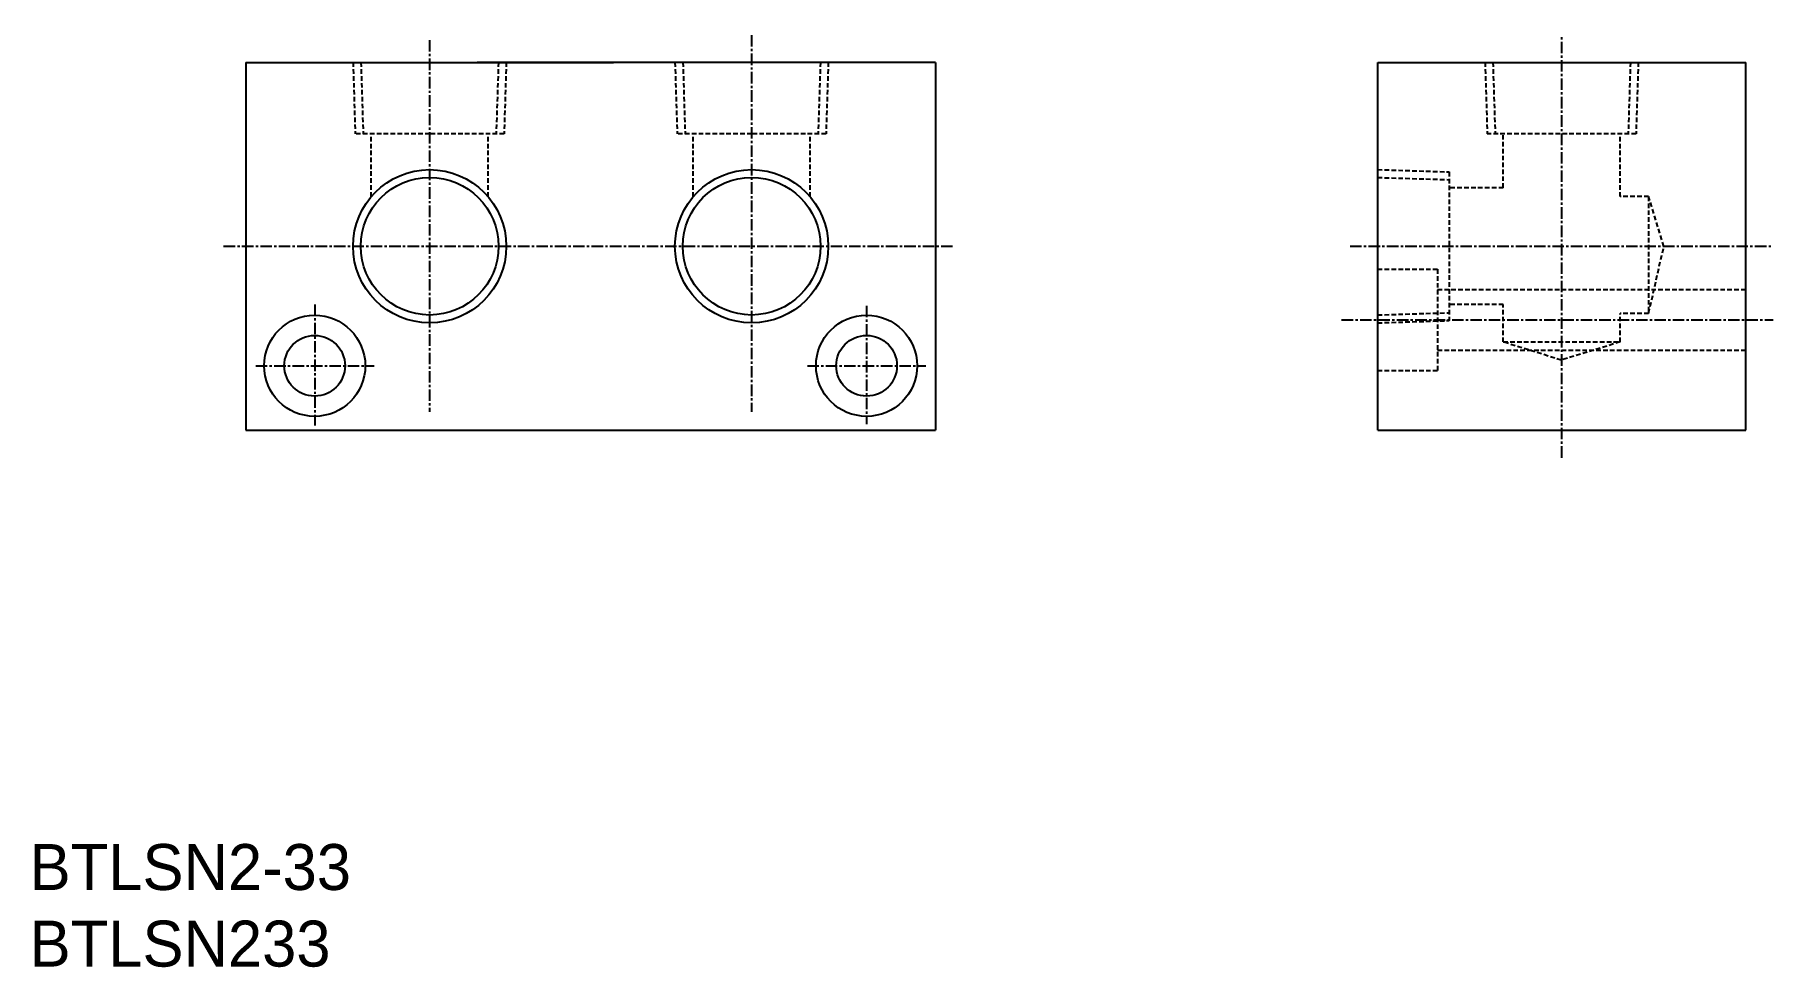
# Model space of a CAD drawing. Extents: x 1295 to 1484, y 4097 to 4198.
import ezdxf

# ---------------------------------------------------------------- set-up
doc = ezdxf.new("R2010")
doc.units = 0
doc.linetypes.add('CENTER', pattern=[2, 1.25, -0.25, 0.25, -0.25])
doc.linetypes.add('DASHED', pattern=[0.75, 0.5, -0.25])
doc.layers.get('0').update_dxf_attribs({"linetype": 'CONTINUOUS'})
doc.layers.add('CENTER', color=1, linetype='CENTER')

msp = doc.modelspace()

# ---------------------------------------------------------------- linework, layer by layer
at = {"color": 7, "linetype": 'CONTINUOUS'}
for p, q in [((1318.33, 4195.49), (1358.33, 4195.49)), ((1318.33, 4195.49), (1318.33, 4155.49)), ((1393.33, 4195.49), (1343.51, 4195.49)), ((1393.33, 4195.49), (1393.33, 4155.49)), ((1441.39, 4195.49), (1481.39, 4195.49)), ((1441.39, 4155.49), (1441.39, 4195.49)), ((1481.39, 4155.49), (1481.39, 4195.49)), ((1318.33, 4155.49), (1393.33, 4155.49)), ((1441.39, 4155.49), (1481.39, 4155.49))]:
    msp.add_line(p, q, dxfattribs=at)
msp.add_line((1328.33, 4195.49), (1328.33, 4195.49))
at = {"color": 3, "linetype": 'DASHED'}
for p, q in [((1330, 4195.49), (1330.24, 4187.73)), ((1330.86, 4195.49), (1331.1, 4187.73)), ((1345.81, 4195.49), (1345.56, 4187.73)), ((1346.66, 4195.49), (1346.42, 4187.73)), ((1365, 4195.49), (1365.24, 4187.73)), ((1365.86, 4195.49), (1366.1, 4187.73)), ((1380.81, 4195.49), (1380.56, 4187.73)), ((1381.66, 4195.49), (1381.42, 4187.73)), ((1453.06, 4195.49), (1453.3, 4187.73)), ((1453.91, 4195.49), (1454.16, 4187.73)), ((1468.86, 4195.49), (1468.62, 4187.73)), ((1469.72, 4195.49), (1469.47, 4187.73)), ((1338.33, 4187.73), (1330.24, 4187.73)), ((1331.98, 4180.89), (1331.98, 4187.73)), ((1346.42, 4187.73), (1338.33, 4187.73)), ((1344.68, 4180.89), (1344.68, 4187.73)), ((1373.33, 4187.73), (1365.24, 4187.73)), ((1366.98, 4180.89), (1366.98, 4187.73)), ((1381.42, 4187.73), (1373.33, 4187.73)), ((1379.68, 4180.89), (1379.68, 4187.73)), ((1469.47, 4187.73), (1453.3, 4187.73)), ((1455.04, 4181.84), (1455.04, 4187.73)), ((1467.74, 4180.89), (1467.74, 4187.73)), ((1441.39, 4183.83), (1449.16, 4183.58)), ((1441.39, 4182.97), (1449.16, 4182.73)), ((1449.16, 4183.58), (1449.16, 4167.41)), ((1455.04, 4181.84), (1449.16, 4181.84)), ((1470.84, 4180.89), (1467.74, 4180.89)), ((1470.84, 4180.89), (1470.84, 4168.19)), ((1472.49, 4175.46), (1470.84, 4180.89)), ((1470.84, 4168.19), (1472.49, 4175.46)), ((1441.39, 4172.99), (1447.89, 4172.99)), ((1447.89, 4172.99), (1447.89, 4161.99)), ((1447.89, 4170.79), (1481.39, 4170.79)), ((1455.04, 4169.14), (1449.16, 4169.14)), ((1455.04, 4165.08), (1455.04, 4169.14)), ((1441.39, 4168.02), (1449.16, 4168.26)), ((1441.39, 4167.16), (1449.16, 4167.41)), ((1470.84, 4168.19), (1467.74, 4168.19)), ((1467.74, 4165.08), (1467.74, 4168.19)), ((1447.89, 4164.19), (1481.39, 4164.19)), ((1455.04, 4165.08), (1467.74, 4165.08)), ((1461.35, 4163.1), (1455.04, 4165.08)), ((1467.74, 4165.08), (1461.35, 4163.1)), ((1441.39, 4161.99), (1447.89, 4161.99))]:
    msp.add_line(p, q, dxfattribs=at)
at = {"color": 3, "linetype": 'CONTINUOUS'}
for centre in [(1338.33, 4175.49), (1373.33, 4175.49)]:
    msp.add_circle(centre, 8.33, dxfattribs=at)
at = {"color": 7, "linetype": 'CONTINUOUS'}
for centre, radius in [((1338.33, 4175.49), 7.48), ((1373.33, 4175.49), 7.48), ((1325.83, 4162.49), 5.5), ((1385.83, 4162.49), 5.5), ((1325.83, 4162.49), 3.3), ((1385.83, 4162.49), 3.3)]:
    msp.add_circle(centre, radius, dxfattribs=at)
at = {"layer": 'CENTER', "color": 1, "linetype": 'CENTER'}
for p, q in [((1338.33, 4197.91), (1338.33, 4157.48)), ((1373.33, 4198.45), (1373.33, 4157.48)), ((1461.39, 4152.49), (1461.39, 4198.49)), ((1315.93, 4175.49), (1395.28, 4175.49)), ((1438.39, 4175.49), (1484.39, 4175.49)), ((1325.83, 4169.17), (1325.83, 4155.99)), ((1385.83, 4169.01), (1385.83, 4156.15)), ((1437.47, 4167.49), (1484.39, 4167.49)), ((1319.43, 4162.49), (1332.3, 4162.49)), ((1379.39, 4162.49), (1392.26, 4162.49))]:
    msp.add_line(p, q, dxfattribs=at)

# ---------------------------------------------------------------- texts
at = {"color": 7, "linetype": 'CONTINUOUS'}
for s, p in [('BTLSN2-33', (1294.85, 4105.47)), ('BTLSN233', (1294.85, 4097.14))]:
    msp.add_text(s, height=5, dxfattribs=at).set_placement(p)

doc.saveas('drawing.dxf')
